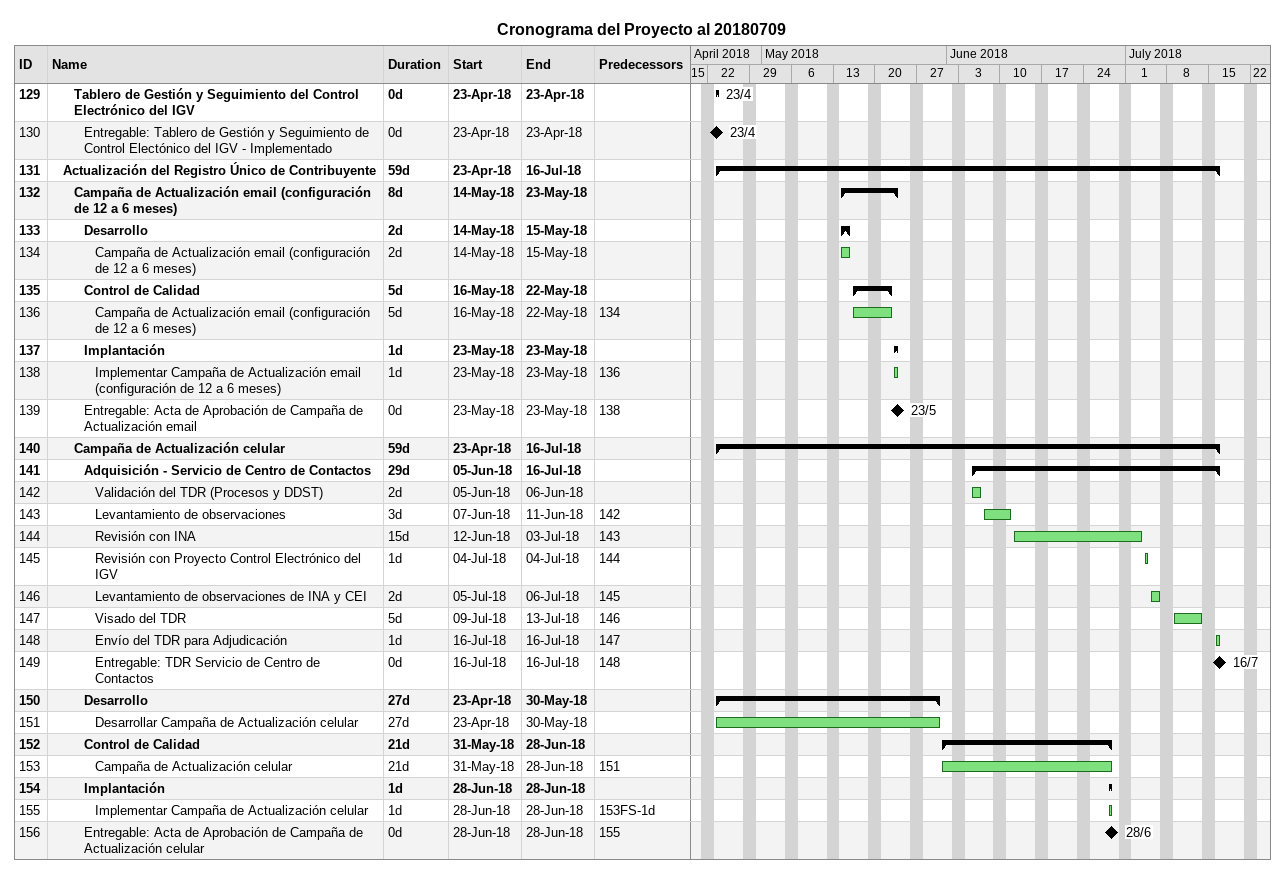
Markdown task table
Cronograma del Proyecto al 20180709

| ID | Level | Task | Duration | Start | Finish | Predecessors |
|---|---|---|---|---|---|---|
| 129 | 3 | **Tablero de Gestión y Seguimiento del Control Electrónico del IGV** | 0d | 2018-04-23 | 2018-04-23 |  |
| 130 | 4 | Entregable: Tablero de Gestión y Seguimiento de Control Electónico del IGV - Implementado | 0d | 2018-04-23 | 2018-04-23 |  |
| 131 | 2 | **Actualización del Registro Único de Contribuyente** | 59d | 2018-04-23 | 2018-07-16 |  |
| 132 | 3 | **Campaña de Actualización email (configuración de 12 a 6 meses)** | 8d | 2018-05-14 | 2018-05-23 |  |
| 133 | 4 | **Desarrollo** | 2d | 2018-05-14 | 2018-05-15 |  |
| 134 | 5 | Campaña de Actualización email (configuración de 12 a 6 meses) | 2d | 2018-05-14 | 2018-05-15 |  |
| 135 | 4 | **Control de Calidad** | 5d | 2018-05-16 | 2018-05-22 |  |
| 136 | 5 | Campaña de Actualización email (configuración de 12 a 6 meses) | 5d | 2018-05-16 | 2018-05-22 | 134 |
| 137 | 4 | **Implantación** | 1d | 2018-05-23 | 2018-05-23 |  |
| 138 | 5 | Implementar Campaña de Actualización email (configuración de 12 a 6 meses) | 1d | 2018-05-23 | 2018-05-23 | 136 |
| 139 | 4 | Entregable: Acta de Aprobación de Campaña de Actualización email | 0d | 2018-05-23 | 2018-05-23 | 138 |
| 140 | 3 | **Campaña de Actualización celular** | 59d | 2018-04-23 | 2018-07-16 |  |
| 141 | 4 | **Adquisición - Servicio de Centro de Contactos** | 29d | 2018-06-05 | 2018-07-16 |  |
| 142 | 5 | Validación del TDR (Procesos y DDST) | 2d | 2018-06-05 | 2018-06-06 |  |
| 143 | 5 | Levantamiento de observaciones | 3d | 2018-06-07 | 2018-06-11 | 142 |
| 144 | 5 | Revisión con INA | 15d | 2018-06-12 | 2018-07-03 | 143 |
| 145 | 5 | Revisión con Proyecto Control Electrónico del IGV | 1d | 2018-07-04 | 2018-07-04 | 144 |
| 146 | 5 | Levantamiento de observaciones de INA y CEI | 2d | 2018-07-05 | 2018-07-06 | 145 |
| 147 | 5 | Visado del TDR | 5d | 2018-07-09 | 2018-07-13 | 146 |
| 148 | 5 | Envío del TDR para Adjudicación | 1d | 2018-07-16 | 2018-07-16 | 147 |
| 149 | 5 | Entregable: TDR Servicio de Centro de Contactos | 0d | 2018-07-16 | 2018-07-16 | 148 |
| 150 | 4 | **Desarrollo** | 27d | 2018-04-23 | 2018-05-30 |  |
| 151 | 5 | Desarrollar Campaña de Actualización celular | 27d | 2018-04-23 | 2018-05-30 |  |
| 152 | 4 | **Control de Calidad** | 21d | 2018-05-31 | 2018-06-28 |  |
| 153 | 5 | Campaña de Actualización celular | 21d | 2018-05-31 | 2018-06-28 | 151 |
| 154 | 4 | **Implantación** | 1d | 2018-06-28 | 2018-06-28 |  |
| 155 | 5 | Implementar Campaña de Actualización celular | 1d | 2018-06-28 | 2018-06-28 | 153FS-1d |
| 156 | 4 | Entregable: Acta de Aprobación de Campaña de Actualización celular | 0d | 2018-06-28 | 2018-06-28 | 155 |
